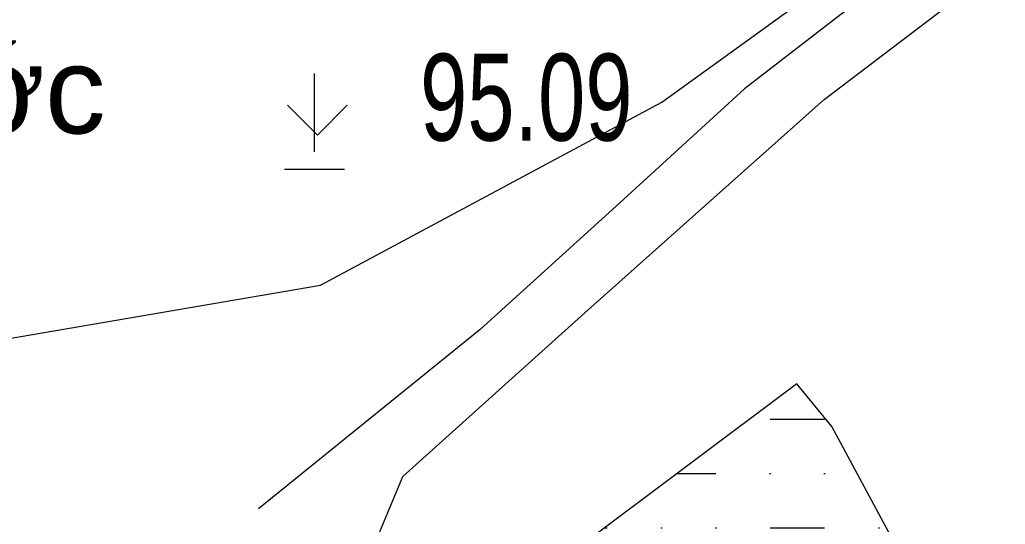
# Model space of a CAD drawing. Header units: metres. Extents: x 431006 to 434411, y 2469261 to 2473208.
# Drawn here: x 432800.44 to 432845.84, y 2471747.67 to 2471770.89 of the extents above; entities that cross this region are included whole.
import ezdxf
from ezdxf.enums import TextEntityAlignment as Align

# ---------------------------------------------------------------- set-up
doc = ezdxf.new("R2010")
doc.units = ezdxf.units.M
doc.header["$MEASUREMENT"] = 0
doc.linetypes.add('ACAD_ISO02W100', pattern=[15, 12, -3])
for name, color, linetype, lineweight in [('1', 8, 'Continuous', 18), ('CAO DO', 8, 'Continuous', 18), ('duong be tong-ks', 8, 'Continuous', 18), ('mat nuoc-ks', 8, 'DUONG_MEP_NUOC', 18), ('ranh gioi thuc vat-ks', 8, 'RAO_T_VAT', 18), ('thuc vat-ks', 8, 'Continuous', 18)]:
    doc.layers.add(name, color=color, linetype=linetype, lineweight=lineweight)
doc.styles.add('ks_ten cong trinh', font='')
doc.styles.get("Standard").update_dxf_attribs({"font": 'arial.ttf'})
doc.styles.get('ks_ten cong trinh').set_extended_font_data('.VnArial')
doc.linetypes.add('DUONG_MEP_NUOC', pattern='A,0.2,[130,ltypeshp.shx,S=0.15,R=0,X=0,Y=0.15],0.05,[130,ltypeshp.shx,S=0.15,R=0,X=0,Y=0.15],1', length=1.25)
doc.linetypes.add('RAO_T_VAT', pattern='A,0,[133,ltypeshp.shx,S=0.34,R=0,X=-0.17,Y=0],-2,[133,ltypeshp.shx,S=0.08,R=0,X=0,Y=0],-1.5,[133,ltypeshp.shx,S=0.08,R=0,X=0,Y=0],-1.5,[133,ltypeshp.shx,S=0.08,R=0,X=0,Y=0],-2', length=7)

msp = doc.modelspace()

# ---------------------------------------------------------------- hatches: boundary and pattern name
at = {"layer": 'mat nuoc-ks', "linetype": 'ACAD_ISO02W100'}
h = msp.add_hatch(dxfattribs=at)
h.set_pattern_fill('MUDST', color=9, scale=10, style=0)
h.paths.add_polyline_path([(432853.755, 2471758.972), (432849.729, 2471755.107), (432848.624, 2471749.584), (432851.624, 2471742.326), (432854.387, 2471738.46), (432859.123, 2471738.46), (432869.702, 2471742.09), (432868.834, 2471744.693), (432855.966, 2471757.237)])
h.paths.add_polyline_path([(432836.226, 2471754.132), (432826.186, 2471746.606), (432826.186, 2471740.425), (432824.124, 2471734.064), (432818.655, 2471725.822), (432814.173, 2471719.999), (432815.697, 2471714.355), (432823.944, 2471711.757), (432827.71, 2471713.011), (432839.543, 2471726.181), (432845.191, 2471730.122), (432845.191, 2471734.333), (432845.191, 2471738.544), (432837.84, 2471752.161)])
h.paths.add_polyline_path([(432852.891, 2471744.917), (432860.844, 2471744.917), (432860.844, 2471753.751), (432852.891, 2471753.751)], flags=24)
h.paths.add_polyline_path([(432827.329, 2471728.603), (432835.283, 2471728.603), (432835.283, 2471737.437), (432827.329, 2471737.437)], flags=24)
at = {"layer": 'thuc vat-ks'}
h = msp.add_hatch(dxfattribs=at)
h.set_pattern_fill('222B', color=9, scale=20, style=0, pattern_type=2)
h.set_pattern_definition([(0, (12.62, 4), (0, 20), [2.76, -17.24]), (0, (4.59, 12), (0, 20), [2.76, -17.24]), (90, (14, 4.8), (-20, 1e-15), [3.6, -16.4]), (90, (5.97, 12.8), (-20, 1e-15), [3.6, -16.4]), (45, (14, 4.8), (0, 20.00000619), [1.952, -26.33228]), (45, (5.97, 12.8), (0, 20.00000619), [1.952, -26.33228]), (315, (12.62, 6.18), (20.00000619, 0), [1.952, -26.33228]), (315, (4.59, 14.18), (20.00000619, 0), [1.952, -26.33228])])
h.paths.add_polyline_path([(432812.327, 2471788.179), (432793.525, 2471782.028), (432782.016, 2471779.923), (432769.049, 2471778.952), (432759.324, 2471778.304), (432757.054, 2471773.124), (432751.705, 2471759.525), (432740.18, 2471741.282), (432735.86, 2471739.726), (432712.848, 2471739.419), (432712.96, 2471735.234), (432733.016, 2471729.822), (432740.223, 2471726.976), (432745.977, 2471727.422), (432751.954, 2471730.882), (432760.502, 2471736.071), (432772.85, 2471744.741), (432784.736, 2471745.634), (432795.996, 2471755.542), (432814.285, 2471758.676), (432830.01, 2471767.101), (432846.477, 2471778.996), (432856.116, 2471791.627), (432839.284, 2471805.102), (432825.526, 2471809.72), (432820.903, 2471803.075), (432814.137, 2471790.573)])

# ---------------------------------------------------------------- linework, layer by layer
at = {"layer": 'duong be tong-ks', "color": 9, "linetype": 'Continuous', "lineweight": 0}
for points in [[(432770.517, 2471881.822), (432784.757, 2471870.248), (432796.387, 2471860.052), (432803.682, 2471852.661), (432811.756, 2471844.418), (432818.745, 2471835.191), (432824.05, 2471830.399), (432827.57, 2471829.074), (432829.763, 2471824.639), (432830.849, 2471822.624), (432833.741, 2471818.83), (432840.882, 2471813.051), (432848.241, 2471807.497), (432855.556, 2471802.345), (432860.852, 2471798.655), (432860.852, 2471794.942), (432856.438, 2471786.755), (432851.974, 2471781.951), (432843.439, 2471775.137), (432833.816, 2471767.709), (432828.076, 2471762.464), (432821.65, 2471756.63), (432813.454, 2471749.997), (432811.443, 2471748.379)], [(432816.625, 2471746.367), (432818.077, 2471749.866), (432826.624, 2471757.543), (432837.497, 2471767.219), (432845.353, 2471773.205), (432853.684, 2471779.53), (432857.741, 2471783.423), (432862.718, 2471791.478), (432865.315, 2471795.586), (432873.483, 2471789.261), (432886.273, 2471778.539), (432898.445, 2471768.646)]]:
    msp.add_lwpolyline(points, dxfattribs=at)
at = {"layer": 'mat nuoc-ks', "color": 9, "linetype": 'Continuous', "lineweight": 0}
msp.add_lwpolyline([(432836.226, 2471754.132), (432826.186, 2471746.606), (432826.186, 2471740.425), (432824.124, 2471734.064), (432818.655, 2471725.822), (432814.173, 2471719.999), (432815.697, 2471714.355), (432823.944, 2471711.757), (432827.71, 2471713.011), (432839.543, 2471726.181), (432845.191, 2471730.122), (432845.191, 2471734.333), (432845.191, 2471738.544), (432837.84, 2471752.161)], close=True, dxfattribs=at)
at = {"layer": 'ranh gioi thuc vat-ks', "color": 9, "lineweight": 0, "ltscale": 3}
msp.add_lwpolyline([(432745.977, 2471727.422), (432751.954, 2471730.882), (432760.502, 2471736.071), (432772.85, 2471744.741), (432784.736, 2471745.634), (432795.996, 2471755.542), (432814.285, 2471758.676), (432830.01, 2471767.101), (432846.477, 2471778.996), (432856.116, 2471791.627), (432839.284, 2471805.102), (432825.526, 2471809.72), (432820.903, 2471803.075), (432814.137, 2471790.573), (432812.327, 2471788.179), (432793.525, 2471782.028), (432782.016, 2471779.923), (432769.049, 2471778.952), (432759.324, 2471778.304), (432757.054, 2471773.124), (432751.705, 2471759.525), (432740.18, 2471741.282)], dxfattribs=at)

# ---------------------------------------------------------------- texts
at = {"layer": '1', "color": 9, "linetype": 'Continuous', "style": 'ks_ten cong trinh'}
msp.add_text('Lóa n\xadíc', height=4, dxfattribs=at).set_placement((432792.305, 2471765.659), align=Align.CENTER)
at = {"layer": 'CAO DO', "color": 9, "lineweight": 0, "width": 0.7}
msp.add_text('95.09', height=4, dxfattribs=at).set_placement((432818.878, 2471765.329, 95.093))

doc.saveas('drawing.dxf')
